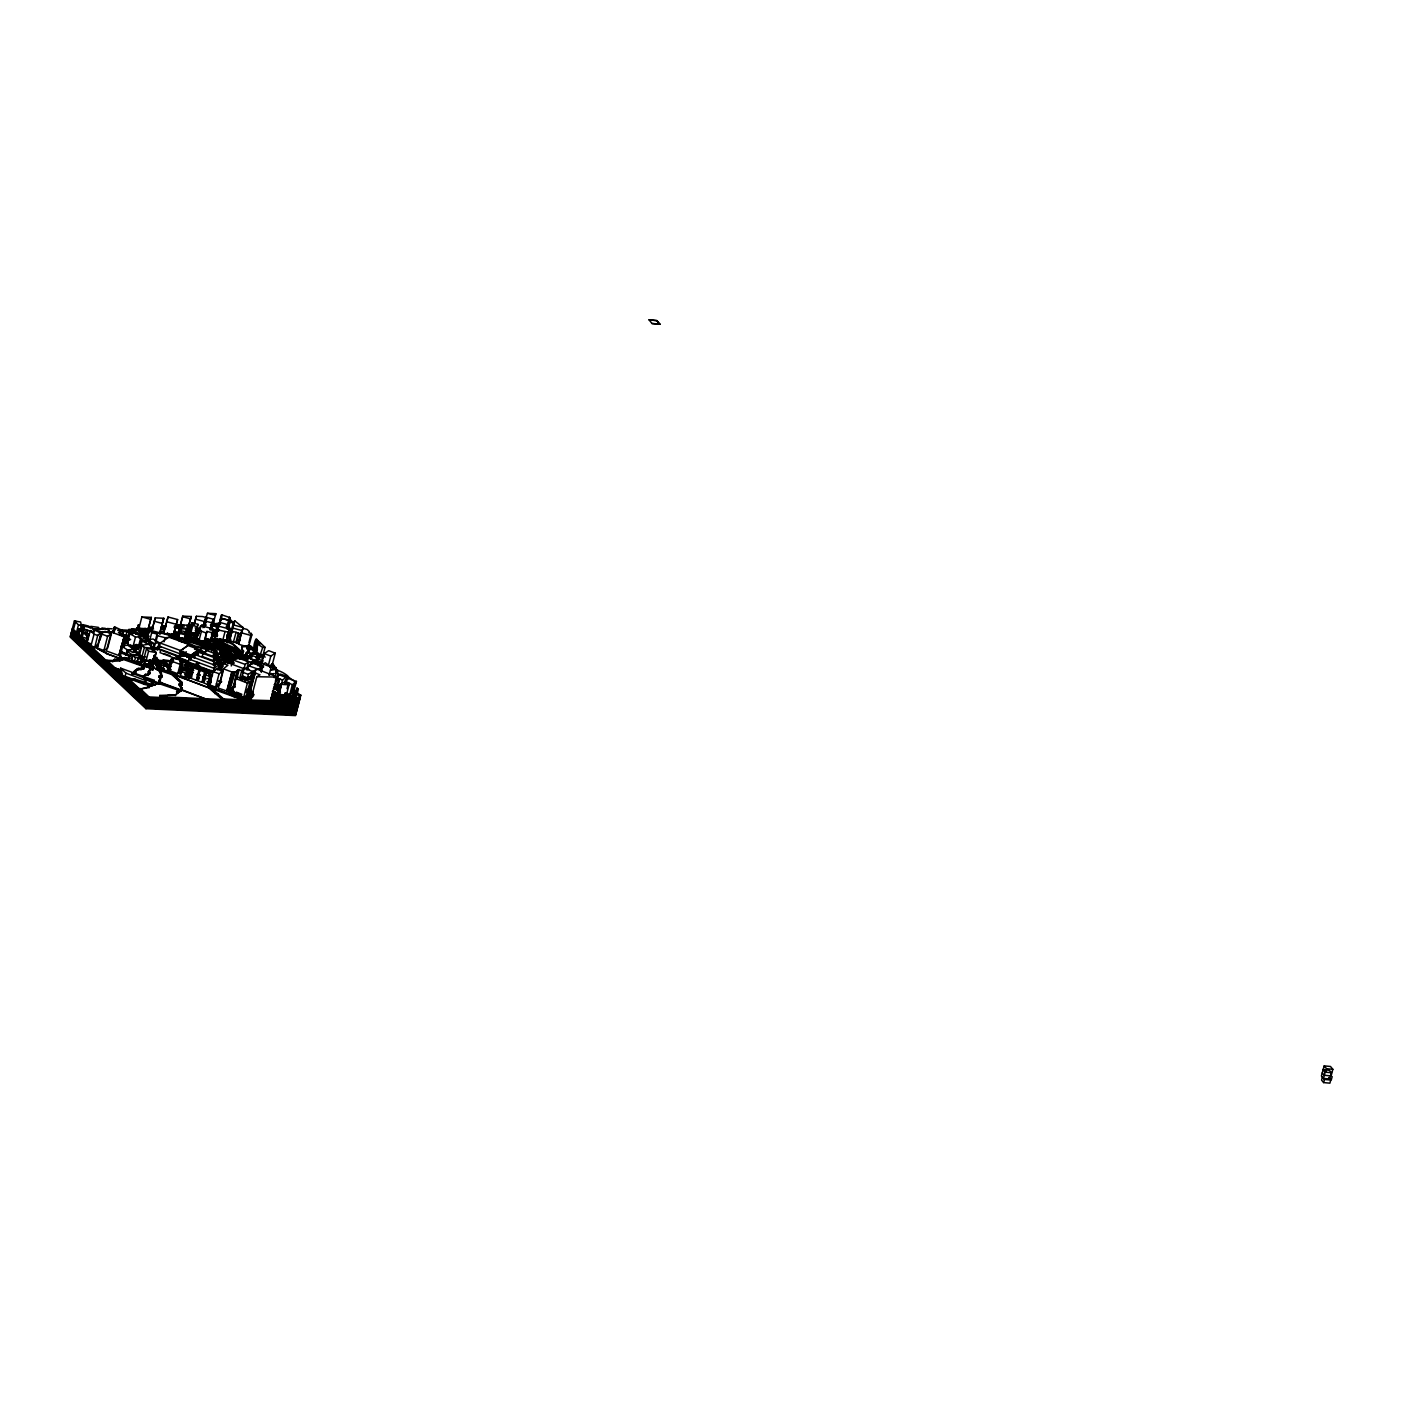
<?xml version="1.0" encoding="UTF-8"?>
<svg xmlns="http://www.w3.org/2000/svg" width="1403" height="1403" viewBox="0 0 1403 1403"><rect width="100%" height="100%" fill="white"/><g stroke="black" fill="none" stroke-linecap="round" stroke-linejoin="round"><path stroke-width="1.5" d="M144.755 666.302L123.131 658.393L114.52 659.287L113.117 660.515L106.838 660.234L106.47 661.602L119.816 660.936L122.78 659.778L123.183 658.2L149.104 667.653L145.175 665.25L144.772 666.828L140.282 665.145L142.334 661.585L140.984 660.252M239.703 657.639L248.594 652.991L248.84 651.115M248.787 651.325L249.068 647.923L246.875 647.818L248.401 651.255L245.806 653.728L247.226 655.078L246.104 655.973M180.864 666.022L181.338 664.005L180.899 665.636M181.075 665.232L181.548 664.075L181.303 668.81L182.425 660.743L185.459 661.742L187.774 665.46L186.757 669.389M180.321 633.472L179.005 633.875M179.146 633.297C170.85 631.929 175.656 631.21 180.654 632.613L180.724 631.894M180.654 632.613L181.548 628.754L186.301 629.105L185.003 634.051L187.616 634.805M215.536 634.402L214.729 638.926L220.499 640.505L226.374 641.539L226.953 637.436M227.163 636.646L226.777 639.961L219.657 639.435C224.462 647.011 235.002 646.502 240.053 653.254L239.019 654.499L240.264 652.483C235.213 645.713 224.673 646.222 219.868 638.646M226.374 641.539L229.18 628.965L217.763 625.931L215.325 635.191M220.464 670.932L222.498 663.216L224.918 661.602L244.14 668.793L241.79 670.441L237.721 669.81L233.196 689.189L231.933 688.347L233.477 685.979L234.827 686.435L231.039 689.487L233.477 691.1L231.249 688.698M222.639 640.785L225.076 631.473L228.794 632.279M225.076 631.525L217.149 629.666L217.763 625.931M211.607 637.611L210.573 641.083L204.838 639.558L204.137 641.75L196.455 639.189L201.032 625.615L212.993 628.912L210.783 640.312L205.031 638.786C211.415 645.082 224.708 647.046 232.6 654.008L232.214 657.27L237.16 656.85L238.159 655.464L236.721 654.096L240.281 653.728L241.842 651.746L232.793 643.591L226.514 640.715L230.758 639.628L229.285 635.699L228.864 637.26L226.742 636.716M198.805 630.245L204.68 632.472L206.469 632.806L206.978 631.403L212.712 632.928L212.905 629.193M149.034 629.965L151.734 632.63L157.013 634.086L157.539 635.717L165.098 637.699L171.973 637.208L172.727 636.155L149.034 629.965L145.772 642.364M194.175 635.699L194.877 633.174L190.755 632.49L190.422 633.998L186.564 632.823L187.967 629.158M87.021 641.522L88.827 633.805L82.672 632.244L88.266 636.804L87.021 641.522L85.986 641.241L87.214 636.541M88.266 636.804L88.827 633.805M144.088 660.603L155.47 662.672L156.399 659.147L152.892 658.586L153.155 665.004L154.137 660.883L155.751 660.024L172.85 661.55M153.628 662.847L153.295 660.831L155.242 660.918L153.646 656.692L154.698 655.166M248.454 645.854C246.419 646.38 241 644.714 241.947 648.379L243.491 651.834L241.737 649.168C240.79 645.485 246.209 647.169 248.243 646.643L251.54 646.818L248.699 648.958L251.716 648.519M293.876 693.696L293.437 695.572L272.34 693.889L273.234 693.328M241.842 651.746L240.071 654.517L233.985 654.254L231.074 658.498L242.789 656.095L241.825 654.342L243.701 651.045M230.267 635.226L231.109 633.84M243.122 627.579L234.687 620.74L233.003 624.791L243.122 627.579L238.545 643.995C239.931 645.31 257.293 648.817 248.892 645.818M185.477 632.244L188.037 633.227L187.388 635.033L189.054 635.822M143.843 665.18L144.316 659.726L143.878 661.392L144.562 660.69M228.11 629.07L228.654 626.913L232.039 630.14L228.11 629.07L230.495 619.863L233.898 623.072L229.952 622.003L230.495 619.863M207.469 613.286L215.816 613.655L215.378 615.356L207.469 613.286L203.873 624.142L205.136 625.335M143.913 668.389L142.527 666.846L150.033 664.601L150.822 661.567L149.384 660.199M79.989 631.034L81.462 625.44L80.585 621.985L74.377 620.968L70.15 637.05L145.947 708.708L295.507 715.6L300.856 695.204L295.559 692.223L293.595 693.485L300.856 695.204M75.692 621.02L73.745 628.491L72.412 628.421L91.125 646.117L94.72 647.537L98.263 645.117M74.377 620.968L78.48 624.861L76.534 632.315L79.497 632.893M79.024 628.79L77.779 633.507L78.691 634.366L80.234 629.158L79.024 628.79L80.234 629.158M90.125 628.106L88.81 626.124L82.865 624.616C86.179 629.193 74.341 645.45 83.443 632.472L83.356 629.965L79.427 629.158L78.393 633.086M82.04 627.755L82.865 624.616M82.268 631.42L83.654 626.124L92.23 627.86L94.492 630.403M83.356 629.965L81.427 636.944L87.582 638.505M83.654 626.124L84.303 629.245L82.409 636.401L81.199 636.173M85.39 633.525L86.249 629.649L84.303 629.245M86.442 635.594L87.828 630.298L86.249 629.649M90.266 630.596L94.036 634.174L90.949 645.941L94.615 647.186L98.087 644.012L101.174 632.244L95.562 630.298L93.755 631.911L90.266 630.596L87.179 642.381L90.669 643.679M93.615 632.841L94.65 628.86L102.963 629.351L101.718 628.106L105.12 628.316L109.364 630.666L107.242 628.544L112.293 628.842M91.125 646.117L94.58 648.133L98.105 645.696M94.58 648.133L97.701 635.419L101.174 632.244M101.139 633.823L97.403 648.028L103.892 650.518L107.68 648.046L111.398 633.84L105.015 631.35L101.139 633.823L107.61 636.313L111.398 633.84M99.736 640.452L102.261 633.227M102.419 651.343L97.193 648.168L106.523 653.605L122.78 659.778M103.892 650.518L107.61 636.313M103.629 651.904L97.14 648.361M114.187 627.229L115.835 629L111.328 632.104L106.382 650.939L119.115 655.604L120.553 654.605L119.255 654.149L124.779 634.98L118.448 632.7L121.026 630.876L123.534 630.999L114.625 626.878L113.082 631.42M106.523 653.605L144.597 666.899L145.175 665.25M113.538 631.069L114.625 626.878M113.924 632.911L115.028 628.719M112.766 661.9L113.117 660.515M119.939 635.05L121.026 630.876M114.152 660.673L114.52 659.287M121.745 635.699L122.85 631.525M122.429 635.191L123.534 630.999M119.115 655.604L124.06 636.769L125.481 635.769L124.201 635.313M124.779 634.98L119.255 654.149M124.551 638.611L125.165 636.26L130.637 639.558L125.077 640.399L124.464 642.767L128.164 642.188M130.795 655.534L129.497 656.271L120.956 652.904L122.271 652.167L130.795 655.534L128.462 660.199L119.939 656.832L125.481 635.769M129.146 639.926L125.411 637.769L127.042 631.56L135.354 632.35L138.003 634.033M119.816 660.936L120.184 659.55M124.165 646.643L126.13 639.172L123.973 639.417M128.918 629.438L130.549 632.735L128.918 629.438L144.369 630.14M121.219 659.708L121.57 658.323M129.655 631.28L128.024 637.471L125.411 637.769M120.658 668.161L125.937 673.142L124.902 677.07L144.316 684.348L150.928 685.962L153.33 684.296L154.365 680.385L120.658 668.161L119.623 672.09L122.517 673.159M129.918 633.665L127.287 643.714L132.864 647.116L138.441 646.537L141.072 636.488L134.916 633.034L129.918 633.665L135.495 637.067L141.072 636.488M151.892 630.193L131.566 628.754L134.197 632.104L148.297 637.909M112.906 661.304L114.362 659.884L120.027 660.147L124.867 657.902L128.673 659.41L129.97 658.673L125.656 657.832M124.867 657.902L124.253 659.042M125.814 655.113L126.849 651.202L130.321 650.939L132.741 652.553L139.371 651.886M132.285 630.719L131.566 628.754M133.232 652.377L134.057 649.238L127.55 649.922L126.305 654.622L119.869 650.606M138.651 645.748L130.514 645.678L136.073 652.395L133.32 647.379L139.686 646.38M134.197 632.104L132.496 629.929M131.601 646.485L130.725 644.906M153.576 628.982L136.6 628.193L137.652 630.175L148.052 635.822M128.462 660.199L129.497 656.271M138.143 629.333L139.265 625.142L138.213 625.107L137.178 629.018L138.231 629.07M132.864 647.116L135.495 637.067M133.039 647.835L131.812 645.696M136.81 633.297L139.844 632.648L148.508 637.137M137.652 630.175L136.6 628.193M133.373 647.186L134.179 650.098L134.583 648.519M148.122 629.14L144.877 629.105L151.682 630.982L152.752 627.351L148.788 627.176L147.911 629.929L138.774 628.298L148.718 633.262M141.896 616.934L138.915 628.334L147.718 630.719L151.366 617.373L141.896 616.934L150.7 619.337L151.366 617.373M131.531 658.919L132.566 654.991L126.849 651.202M132.934 655.552L131.917 659.48L134.442 661.567L141.633 661.637L142.668 657.709L140.125 655.604L132.934 655.552L135.46 657.639L142.668 657.709M140.037 629.491L138.985 627.509M139.826 631.56L137.862 629.386M140.616 629.842L140.247 628.702M132.566 654.991L139.09 654.517L135.793 652.342L136.67 648.537L140.405 647.958L137.582 646.345L140.493 645.906M135.004 679.14L129.392 680.332L135.004 679.14L151.349 684.383L153.751 682.735L150.209 681.402M134.442 661.567L135.46 657.639M136.898 653.184L139.283 653.64M142.755 630.912L140.826 629.053M137.266 653.447L137.564 654.71L137.108 652.395M142.913 632.999L140.037 630.789M135.582 634.296L139.143 633.893L146.894 638.663L141.563 639.259L139.721 646.327L136.617 644.415M133.899 672.405L137.512 668.6L144.123 667.6L142.685 666.25L143.755 668.985L137.161 669.968L133.899 672.405L134.863 674.177L132.022 674.036M136.775 662.111L138.704 657.446L143.088 657.832L142.054 661.76L140.791 663.689L136.775 662.111L138.704 657.446M138.423 655.534L137.775 653.921M140.651 646.958L142.212 641.013L146.228 640.399L151.822 643.591L150.77 647.555M143.018 637.611L148.139 639.189M134.828 671.581L135.179 670.213M142.089 645.257L144.421 647.414L153.769 648.361L148.455 644.223L142.089 645.257L139.686 654.429L142.019 656.604L145.754 656.972M134.863 674.177L135.688 672.388L134.267 671.02M145.719 632.122L142.966 630.122M135.337 673.756L135.688 672.388M135.758 671.195L136.109 669.827M137.161 669.968L137.512 668.6M145.438 637.786L147.929 639.978M147.561 630.333L145.07 628.316M146.631 634.454L143.124 632.209M147.718 630.719L150.7 619.337M138.213 669.687L138.564 668.319M141.773 657.446L140.756 661.374L142.054 661.76M142.019 656.604L144.421 647.414M140.282 665.145L140.914 663.759M146.368 641.399L149.086 631.069M140.791 663.689L143.088 657.832M149.104 636.296L146.824 633.682M142.983 659.778L141.44 657.288L145.456 662.918L143.65 665.478L146.386 666.513L147.052 663.97L149.086 664.057L148.63 665.829M141.037 669.827L141.405 668.442M146.491 648.607L143.948 658.323L146.017 660.953L148.56 651.22L146.491 648.607L153.628 649.326L156.171 652.553L153.33 663.847L150.402 667.197L143.229 664.075M152.366 626.545L152.629 627.772M161.012 628.526L163.853 618.285L155.242 617.864L151.524 631.543L159.591 633.7L161.626 626.176L165.905 626.369M143.018 664.847L144.263 663.619L143.65 665.478M152.559 628.141L155.242 617.864M149.577 640.89L151.734 632.63M143.159 669.284L143.527 667.898M142.317 667.618L150.261 663.724M143.755 668.985L144.123 667.6M149.595 686.716L139.739 689.136L149.384 687.505L148.157 685.365L149.384 687.505M143.72 667.249L145.947 665.11M143.492 675.825L144.579 678.543L143.492 675.825L149.823 672.879M144.491 678.017L160.188 683.401L159.346 679.631L160.731 678.403M143.141 677.193L145.596 673.984M150.367 663.321L148.928 661.97L149.472 660.041L153.874 661.707L149.227 661.023L150.559 662.549M152.138 650.922L154.084 643.539L159.153 642.679L157.224 650.045M152.681 650.326L153.085 648.765L158.521 648.116L158.118 649.694M155.224 641.311L157.013 634.086M144.316 684.348L146.175 679.859L151.962 682.033L154.365 680.385M153.401 650.676L155.33 643.311M150.033 664.601L150.822 661.567M155.908 641.908L157.539 635.717M145.14 683.787L146.175 679.859M148.262 672.265L149.56 670.073L148.262 672.265L149.455 674.264L145.228 675.352M148.069 675.492L148.42 674.106M150.402 667.197L150.875 665.425L147.052 663.97M149.192 671.458L150.472 668.389L153.295 668.529L154.12 667.267C152.646 663.847 151.594 667.828 153.751 668.652L154.12 667.267M159.591 633.7L163.713 618.249L162.292 623.423L154.207 621.266M149.455 674.264L150.068 672.247L148.63 670.897M153.681 662.654L151.857 665.145L154.821 663.549L161.24 664.128M152.576 664.128L154.839 662.567C158.311 661.357 161.38 665.566 156.189 664.356L157.259 667.284L155.663 669.126L159.048 670.424L161.748 677.263L158.925 677.123L159.276 675.755L162.117 675.878L161.748 677.263M152.927 662.216L156.171 652.553M160.205 631.596L164.081 631.245M152.331 667.284L152.681 665.916M157.697 649.431L151.84 648.923M163.397 628.684L164.467 630.087L161.38 627.544M150.103 669.775L152.927 669.897L153.295 668.529M154.839 662.567L158.136 663.128M155.435 659.392L153.909 659.638L155.435 659.392L155.891 661.111L153.348 660.638M154.821 663.549L155.751 660.024M156.592 658.147L153.909 655.447M160.345 643.065L158.697 649.343L179.023 656.867L180.671 650.589L160.345 643.065L168.834 637.085L189.159 644.608L180.075 651.027L187.949 645.468L198.893 649.519L190.966 655.271L198.858 649.677M177.637 619.565L173.095 635.717L163.52 633.139L168.044 616.987L177.637 619.565L173.516 634.156L171.341 634.402L178.479 636.559L179.216 633.086L180.443 633.402M164.046 631.227L161.012 631.876M165.045 628.439L168.044 616.987M156.189 664.356L156.557 662.988L159.381 663.11L156.803 657.376M147.946 686.155L150.787 686.277L160.784 682.279L159.363 680.911L160.03 683.998L153.681 681.612M156.207 665.39L156.557 662.988M150.928 685.962L151.962 682.033M161.748 662.479L155.031 662.777L151.998 664.566M157.925 660.006L159.17 663.9L156.347 663.759M155.663 669.126L171.78 674.51L181.881 683.84L181.899 685.138L179.058 684.997L179.426 683.629L182.25 683.752L181.899 685.138M156.487 667.705L156.557 664.005M145.947 708.708L149.034 696.94L139.949 688.364M157.259 667.284L157.68 665.706L160.836 664.145M164.011 641.82L165.098 637.699M158.995 664.215L159.346 662.847M161.152 672.756L157.68 665.706M159.013 664.478L159.381 663.11M173.306 634.945L167.22 633.297C179.128 639.873 195.455 642.679 208.696 648.958L200.015 644.065L188.528 640.961L183.495 638.137L175.48 637.278M167.255 634.314L167.22 633.297M158.714 667.74L160.275 662.356L164.765 662.76L167.413 665.829L160.977 665.25L159.749 663.812L161.678 663.987L160.643 667.916L158.714 667.74L173.428 675.106A20.466 6.997 14.7 0 1 177.725 679.175L182.039 683.261M159.013 668.6L158.486 666.478M150.787 686.277L155.224 684.401M159.118 670.687L159.468 668.863L208.872 687.996L223.287 700.36L223.638 698.992L208.03 685.243L207.714 683.682L210.766 682.121M163.73 653.57L170.044 655.675M159.416 669.056L160.977 665.25M161.591 663.566L163.502 659.884L169.342 660.62L171.815 663.444M155.014 685.19L156.61 683.173M159.556 671.984L159.311 669.897M161.976 662.777L162.117 661.199M157.364 683.051L181.04 691.118L182.337 688.926L179.391 691.977L176.55 691.837L179.584 691.188M162.678 663.023L163.502 659.884M170.324 635.594L167.466 633.542M170.675 635.769L170.517 634.805M158.995 682.296L160.714 677.105L159.276 675.755M160.994 673.352L159.223 667.81M160.994 674.633L161.433 675.352M160.714 677.105L160.363 678.491L158.925 677.123M167.483 668.512L170.166 669.512L168.097 671.493L162.59 669.354L164.274 664.899L170.991 666.372L169.132 667.582L163.625 665.425M161.275 675.948L161.906 676.667M164.414 664.285L165.238 661.146L162.415 660.427M156.399 683.962L159.451 683.314M158.977 680.999L160.573 678.982M164.274 664.899L162.59 669.354M171.113 661.199L165.607 661.304L172.744 661.953M172.657 635.068L171.534 633.63M160.03 683.998L160.451 682.437L205.329 698.747L203.54 698.922M160.433 683.647L160.784 682.279M173.937 635.489L172.867 634.279M178.637 635.085L173.832 633.034L175.445 627.878M174.533 637.015L170.885 634.98M180.391 627.755L176.024 627.439L177.287 627.772L177.69 626.212L180.601 626.966M159.837 695.432L160.977 697.484L159.837 695.432L175.393 694.871L178.199 692.416L176.76 691.048M167.027 667.337L167.851 664.198L165.238 661.146M204.663 648.958L194.508 646.695L171.797 636.98M180.461 629.175L177.69 626.212M167.992 669.424L169.991 663.338M170.377 662.093C170.272 660.427 170.938 661.742 169.167 666.478M177.181 635.015L178.847 634.296M168.097 671.493L171.184 659.27L172.744 658.2L181.04 659.743L182.127 663.075L179.672 672.405L177.743 673.738L169.517 670.652L172.744 658.2M187.756 629.947L188.791 626.019L184.477 624.879L180.04 625.598L178.69 630.719L179.005 629.526L180.584 629.947M184.196 626.299L180.338 625.212L182.811 616.11L191.352 616.513L188.072 627.404L191.352 616.513M171.692 659.55L174.077 658.042M177.725 636.524L178.69 635.769M182.811 616.11L180.338 625.212M170.166 669.512L168.974 670.932L182.092 683.051M177.409 639.452L175.778 638.19M181.478 629.473L180.233 629.158L178.584 637.33L198.086 642.697L212.765 649.273L215.799 648.607M178.409 638.137L179.444 632.122L187.774 634.174L187.511 635.349L179.619 633.402M181.285 626.72L176.112 624.458L181.443 626.124M178.847 640.803L177.62 638.663M159.644 696.221L165.501 695.695M171.745 673.545L169.184 670.143M171.78 674.51L172.183 672.949L179.075 676.123M176.287 657.989C173.814 658.673 181.425 658.235 178.76 659.778L160.047 652.641L160.871 649.501L178.076 655.867L177.252 659.007L184.53 653.868M181.338 641.89L184.372 641.241L194.701 645.906L201.804 647.52M173.27 675.702L173.621 674.334L171.955 672.756M198.805 663.11L195.982 665.11C196.894 665.268 156.926 649.151 187.774 660.883M165.308 696.484L169.728 694.608M185.003 636.839L186.441 631.964L188.02 632.437L188.861 630.087L186.248 629.351M175.165 677.088L175.515 675.702L173.621 674.334M180.794 655.78L182.355 656.358L184.775 654.657L183.267 653.886L184.81 655.131M185.845 636.997L185.406 635.892L186.985 636.366M186.95 632.893L186.722 631.999M185.214 636.681L186.774 637.137L188.02 632.437M180.058 663.479L181.04 659.743M188.861 630.087L186.459 639.259L186.95 637.313L185.231 636.822M176.603 678.438L175.515 675.702M177.743 673.738L180.198 664.391L182.127 663.075M181.496 661.462L183.074 660.62L181.127 661.444M182.355 656.358L184.828 654.464M186.809 639.593L186.669 638.47M181.548 660.795L179.97 661.637M178.619 672.493L180.145 673.878L178.619 672.493L179.882 671.616M190.878 632.735L189.493 631.964L192.001 622.722L197.998 624.335L195.368 633.946L190.878 632.735L192.842 625.3L191.334 624.896M184.302 655.78L183.337 655.745M192.001 622.722L190.071 630.315L188.616 629.982L190.282 629.526M177.567 679.771L176.953 677.07M182.215 661.479L180.759 661.444M182.337 660.603L180.882 660.55M194.877 633.174L197.016 633.963L195.648 638.663L188.756 636.892L190.545 633.735M182.636 660.831L184.161 660.655L183.249 661.76L184.898 660.673L183.74 660.866M188.791 638.084L201.26 641.522L214.782 647.642L189.896 639.4L186.055 636.208M191.299 628.877L188.774 625.51L189.317 624.282L193.456 624.458M178.918 676.72L244.403 700.535L299.014 702.254M183.372 660.866L181.794 661.707L182.951 661.514M184.547 654.903C186.161 654.605 182.793 656.323 185.249 655.815M184.547 656.008L186.09 655.166M190.755 632.49L189.633 637.12L190.773 638.19L199.103 640.154M180.338 669.845L179.865 671.563M185.126 655.131C188.598 654.324 182.723 656.657 186.213 655.85M169.535 695.379L175.393 694.871M185.564 655.832L187.037 655.201M185.775 655.148C189.843 654.254 183.688 656.674 187.16 655.885M186.564 674.071L190.071 675.071L191.089 671.143L187.125 667.249L181.162 666.706L182.337 668.67L180.513 675.65L184.898 677.263L185.933 673.335L187.897 671.914L183.512 670.301L181.548 671.721L185.933 673.335M184.459 660.901L185.985 660.708L184.354 661.795M191.176 635.138L191.93 632.437M194.351 623.283L196.385 616.268L202.506 616.548L205.873 617.425L203.698 625.668M187.388 660.988L184.775 661.567M190.773 638.19L189.843 636.331L195.841 637.874M194.228 624.493L196.385 616.268M186.529 655.85L188.055 655.008L186.722 655.183M190.422 641.048L187.02 638.803M190.703 641.153L190.615 640.259M185.564 660.936L186.704 660.743M188.476 657.341L186.915 656.762L188.476 657.341L192.72 654.342M175.2 695.642L178.199 692.416M186.283 660.953L184.705 661.795M187.476 655.885L189.019 655.043L187.686 655.219M187.739 656.113L186.792 656.078L188.318 655.236M187.02 660.988L185.442 661.83L188.107 662.409L188.984 659.077L193.439 655.71M181.969 690.294L179.426 683.629M180.513 687.645L180.864 684.98M193.246 639.049L199.296 639.382L196.666 638.4M181.881 683.84L182.232 682.472L177.935 678.403M189.651 656.604L192.106 655.885M190.001 656.499L190.896 655.639M181.04 691.118L181.443 689.557L205.276 698.94M190.264 656.727L194.456 657.832L195.315 654.535L198.945 651.957L213.905 657.498L218.184 654.342L214.536 652.991M181.952 689.013L180.882 686.277M198.279 633.91L196.087 631.49M187.125 666.565L189.019 669.406L186.617 666.934M190.966 656.534L195.561 653.675M191.159 655.867L192.492 655.692M194.701 642.381L198.297 641.908L212.975 648.484M191.597 656.551L193.123 655.71M186.862 675.843L187.897 671.914M188.511 670.143L189.002 671.16L186.722 668.828L183.74 668.266L186.95 668.6L185.406 666.127M191.86 656.779L192.877 656.586M185.214 673.861L187.283 675.527L185.003 674.65M200.471 625.861L198.507 634.893M188.651 671.178L188.23 672.756L190.071 675.071M194.543 649.273L199.016 649.975M190.177 666.793L186.932 667.354L189.861 670.231L193.807 670.336M199.156 632.771L201.032 625.615M189.668 673.615L188.16 676.842L189.668 673.615L192.053 674.51M189.861 670.231L190.896 666.302L187.949 663.426L194.684 664.513L196.806 666.478L190.896 666.302M190.492 677.596L191.65 676.071L189.247 675.194L188.668 676.106M180.075 651.027L194.14 656.236M199.033 640.505L201.453 631.104M186.02 676.176L185.178 676.93L189.335 678.491L189.949 676.141L185.81 674.58L188.774 674.492M202.891 627.702L205.873 617.425M190.37 678.07L193.088 667.705L194.631 666.671L200.471 668.722L197.753 679.07L196.297 680.245L190.37 678.07L191.913 677.035M191.965 672.423L192.983 668.494L191.457 667.337L190.422 671.265L192.492 672.423M204.207 627.509L206.995 617.513L213.572 619.267L211.502 629.088M204.803 625.913L206.995 617.513M198.121 655.096L198.945 651.957M195.982 665.11L196.788 661.97M203.172 640.75L207.363 644.117L219.447 648.537L203.172 640.75L204.329 640.961M197.542 665.688L198.367 662.549M204.137 641.75L206.469 632.806M202.804 647.695L209.047 650.01M227.882 657.095L231.793 656.674L232.389 654.798L204.768 640.61L206.978 631.403M210.994 639.522L206.153 639.084C215.834 641.574 222.989 650.729 233.108 651.851L236.23 654.184M199.156 673.773L197.577 674.703L199.998 675.544M202.137 656.569L202.997 653.272M196.297 680.245L199.016 669.897L200.471 668.722M197.963 678.298L196.753 679.876L198.893 678.614M203.645 653.693L198.91 652.114L195.28 654.692L214.028 661.637L218.921 658.06L215.799 656.902L214.975 660.041L216.974 656.201M213.572 619.267L210.187 629.123L211.379 629.368L211.187 628.158M203.663 681.139L201.892 682.367L196.946 680.525L199.664 670.16L201.401 669.038L206.381 670.774L203.119 682.665L207.521 684.471L207.819 686.032L223.445 699.764M207.539 639.943L206.364 638.295M210.064 629.859L212.256 621.459M205.995 650.29L205.171 653.43L212.993 656.323L216.009 654.184L216.834 651.045L209.029 648.151L205.995 650.29L213.817 653.184L216.834 651.045M211.169 630.157L213.712 620.687M215.816 613.655L212.519 626.247L213.151 623.791L220.517 624.125M218.535 623.23L213.975 623.826L218.079 629.596M213.747 629.456L210.362 641.872L204.628 640.347M211.678 671.493L203.628 668.319L203.277 669.687L205.662 671.634M217.027 635.05L212.116 632.928L215.01 637.155L211.607 633.384M213.361 632.051L217.149 633.858M215.238 625.019L214.185 623.037M203.821 670.266L203.628 668.319M209.398 648.379L212.239 650.589L208.907 648.168M215.448 624.23L215.974 626.334L211.116 626.071M201.892 682.367L204.61 672.002L206.381 670.774M203.084 679.298L205.241 679.946M212.8 641.487L207.749 639.172M216.571 627.65L216.167 625.545M203.873 680.35L204.294 681.77M206.311 673.896L204.75 675.527L206.101 674.685M214.729 638.926L217.149 629.666M217.43 628.982L216.763 626.878M205.154 676.281L205.75 677.316M221.604 614.795L217.009 632.315L221.604 614.795L230.039 617.653L226.9 628.877L227.812 626.124M214.238 642.837L213.01 640.697M215.097 639.996L227.602 649.115L218.096 643.521L211.625 637.26M216.781 633.472L216.886 634.91M218.868 626.931L220.955 618.951L225.024 619.232L230.197 620.67L228.11 628.632M220.604 621.196L222.27 614.83M216.763 638.646L216.571 639.435C221.92 647.52 233.231 647.011 238.931 654.008L235.458 654.657L239.141 653.219C233.442 646.222 222.112 646.73 216.763 638.646L226.584 640.75M212.993 656.323L213.817 653.184M216.483 644.24L214.449 642.048M209.1 674.966L211.081 670.388L214.326 671.511L213.186 672.774L210.117 671.037M202.172 656.411L213.081 660.638L213.94 657.341M209.293 674.177L209.854 673.072M209.731 675.246L210.766 671.318M217.64 644.854L216.693 643.451M211.204 675.317L209.626 676.456L207.521 684.471L209.1 683.331L211.204 675.317L212.66 674.913L207.311 673.072L204.961 674.755M214.413 659.182L220.271 661.339L214.782 665.355L213.221 664.776L214.08 661.479M219.026 645.643L217.833 644.065M220.499 640.505L220.92 638.944M220.061 682.963L223.235 670.862L216.869 668.529L212.87 671.458L209.17 685.576L215.378 687.873L219.534 684.98L216.343 683.822M208.872 687.996L209.275 686.435L244.613 699.746M209.1 683.331L209.941 683.629L212.046 675.632M199.489 666.407L213.168 671.476L214.817 665.197L191.282 656.534L190.51 659.813L188.931 659.235L193.176 656.236M210.731 681.612L210.941 682.805L210.976 681.349M218.184 654.342L217.325 657.639L218.886 658.217M223.13 655.219L219.412 653.675L220.218 650.343L222.639 648.642L216.395 646.327L213.975 648.028L223.989 651.921L222.989 655.604L226.409 657.305L225.164 655.166L223.182 654.815M218.061 661.357L218.921 658.06M219.657 647.748L220.885 649.887L229.654 654.166L231.092 656.99L234.932 654.149L234.389 655.587L236.406 653.588L239.229 653.728M227.795 623.458L229.461 617.11M221.884 647.064L219.219 644.854M227.514 628.825L230.197 620.67M223.989 651.921L220.92 654.219L219.306 660.339L222.954 657.779L223.778 654.64L220.131 657.2L214.501 655.113M221.586 651.536L221.779 650.746C224.112 652.641 231.302 653.254 229.689 657.551L230.11 656.078M221.779 651.921L222.639 648.642M223.323 648.414L222.095 646.274M213.168 671.476L218.622 667.618L220.271 661.339M222.937 651.273L222.726 652.062C223.743 652.921 232.284 655.552 228.724 657.305M221.692 666.267L218.342 669.757L222.814 666.583M226.76 638.225L229.18 628.965M222.323 655.955L231.425 655.938M221.481 660.497L219.833 666.776L222.253 665.057M223.936 651.325L221.095 649.115M231.407 657.481L223.287 656.358L223.375 655.464M230.302 635.085L229.233 633.104L231.302 633.191M223.936 654.201L222.831 652.711L226.321 655.604L224.147 653.43M215.378 687.873L219.078 673.756L223.235 670.862M225.445 658.656L223.919 656.095L232.407 656.481M241.632 652.535L232.6 644.38L227.952 642.083M214.782 693.591L215.15 692.223M227.742 642.872L226.321 641.504L230.548 640.417L229.32 638.277M228.864 637.26L233.161 624.089M234.687 620.74L229.548 640.715L238.229 643.346L239.439 639.926M223.48 664.198L225.357 657.446L223.919 656.095M225.304 656.814L225.848 655.762M229.548 640.715L232.775 628.07L241.912 630.508L238.545 643.995M224.445 662.602L225.357 657.446M227.076 652.763L224.147 650.536M222.498 663.216L227.935 665.232L223.34 668.81L218.272 688.101L226.935 691.03L231.986 671.721L235.283 672.055L237.949 670.125M219.342 684.489L219.955 683.419L215.588 687.102L209.363 684.787M217.64 695.029L217.991 693.643M223.533 647.642L229.496 650.01L227.795 648.326M227.76 657.569L228.075 656.306L232.705 655.587M229.443 651.29L233.319 651.062L236.826 654.377M225.655 656.551L228.689 655.902M228.566 657.358L238.159 655.464M229.654 654.166L227.286 651.974M228.058 663.531L228.251 661.462M233.442 641.943L236.09 632.297L232.021 631.297M229.987 657.516L232.004 655.902M230.811 656.341L230.601 657.288L233.985 654.254M231.092 655.534L229.864 653.395M232.617 650.413L235.967 651.29L237.826 654.745L233.477 650.676L229.496 650.01M231.688 658.814L233.126 661.076L233.915 658.007L231.477 659.603L233.88 663.198M232.091 656.569L235.669 653.868M235.844 642.521L238.317 633.121L236.09 632.297M230.916 662.584L231.951 658.656M228.479 656.674L233.424 655.271M236.669 642.942L239.141 633.525L238.317 633.121M233.933 663.005L232.126 661.234L232.477 659.568M231.249 665.969L233.021 659.445L236.967 659.024M232.372 655.482L233.599 657.639L232.161 656.271L234.161 654.991M234.143 658.112L240.159 655.183L243 655.324L242.017 653.552L243.21 653.114M238.229 643.346L241.912 630.508M236.423 653.395L233.95 655.78M226.655 691.258L231.986 671.721M236.037 656.148L234.126 657.498L236.037 656.148L234.599 654.798M237.949 656.236L236.721 654.096M237.458 653.605L236.511 654.885M226.935 691.03L228.531 691.609L233.599 672.318M230.425 690.574L228.601 691.574L235.02 697.01L250.506 700.027L299.207 701.465M228.531 691.609L234.494 671.809M230.636 689.785C228.373 689.978 233.231 693.801 234.389 691.381M247.384 654.499L238.317 658.551L244.56 657.779L247.033 655.867L245.999 652.939L248.612 650.483L246.875 647.818M230.285 690.644L230.074 689.61M229.443 691.118L235.283 672.055M241.614 647.87L241.912 646.66M230.408 692.731L228.794 690.802M237.125 658.445L240.053 657.305M232.688 687.084L235.248 684.857M231.407 694.064L230.618 691.942M237.721 669.81L231.793 692.573L243.719 697.186L252.4 697.028M232.196 692.012L230.495 689.855M232.495 692.24L232.407 691.241M233.67 687.365L238.229 670.003M235.318 687.049L233.827 684.927L235.441 684.085M241.737 657.656L242.088 656.271M232.442 696.028L231.6 693.275M236.739 679.14L239.282 669.477M239.843 658.095L242.859 656.674L243 655.324M232.635 696.204L238.913 697.905M234.301 692.661L237.633 695.713L241.456 695.45L234.301 692.661L241.456 695.45M243.719 658.603L250.137 655.955L250.541 654.377M242.859 656.674L245.034 654.815M244.56 657.779L244.929 656.411M248.892 642.767L251.277 633.437L248.84 632.771L249.278 631.525L247.033 629.421L243.035 628.334L241.474 632.858L251.558 635.612L251.277 633.437M239.755 678.158L241.79 670.441M234.88 697.607L235.23 696.221L232.81 694.66L239.948 697.344L235.23 696.221M245.139 658.919L248.173 658.27L245.139 658.919L246.49 660.708M244.823 655.604L248.787 652.062M245.227 659.357L245.35 658.13M245.963 656.551L241.877 657.06M251.19 646.274L248.682 646.608L251.979 634.366M237.545 693.064L238.58 694.327M248.997 648.712L249.857 647.52L248.664 649.484L253.627 649.764L254.031 648.204L255.241 649.343L254.136 649.905L256.398 651.483M241.035 680.42L244.14 668.793M244.104 668.424L245.174 664.391L248.594 661.778L236.248 657.411L232.845 659.901L245.174 664.391M249.296 649.519L251.751 648.326L253.697 649.115M249.997 648.133L248.857 648.379M242.053 680.139L243.087 676.228L249.822 678.771L244.999 678.824L242.053 676.492L243.087 676.228M247.98 659.042L248.173 658.27M250.593 654.938L248.419 656.92L250.4 655.727L250.436 653.833L256.837 653.044L251.733 653.938M238.703 698.676L239.071 697.309M249.98 655.85L250.646 653.202L253.89 653.026M251.558 649.098L251.909 647.73L253.978 648.396M246.472 669.862L248.594 661.778M239.58 698.729L240.001 697.151L241.947 697.238L250.716 699.238M250.12 658.27L252.347 654.044L250.979 656.99M247.524 669.757L248.577 665.759L253.014 662.006L260.204 664.075L257.433 665.285L260.66 665.04L262.957 667.109M243.666 658.796L252.715 653.412M244.859 681.542L245.876 677.631M253.382 650.957C262.396 625.159 248.805 647.853 256.188 652.272C257.678 649.203 257.801 640.768 257.608 640.312L255.03 650.133L253.82 650.185M251.54 657.884L252.786 653.184L256.942 654.552L259.38 655.394L256.942 657.288L255.697 661.988L258.134 660.111M250.137 655.955L250.295 654.57L252.961 653.588M249.962 665.881L250.891 662.356L252.926 660.918L255.802 661.97L257.1 660.988L248.892 657.989L245.578 660.357L250.891 662.356M253.925 650.694L256.503 640.873M255.03 650.133L256.977 639.891L260.677 643.012L258.117 642.486M246.981 679.666L248.384 674.369L252.47 671.336L243.684 668.091M252.768 654.359L253.925 652.833M254.399 649.694L257.363 639.873M252.014 664.443L252.926 660.918M243.719 697.186L247.419 683.068L251.137 682.332L238.089 677.263L235.494 678.456L247.419 683.068M258.45 655.99L255.03 653.675L257.556 644.012L261.291 643.784L265.062 647.344L263.027 655.061M255.03 653.675L258.766 653.43L256.398 652.904L257.433 648.975M245.507 696.414L251.505 698.887L245.507 696.414L251.54 696.695M250.05 679.385L251.909 672.283L255.434 669.95M250.611 678.386L252.47 671.336M256.048 657.779L256.942 654.552M245.981 697.186L249.681 683.068M256.644 656.078L262.992 656.008M247.84 694.888L246.577 696.204L247.542 696.449L253.855 671.511L257.503 669.301L277.496 677.088L256.819 676.737L250.909 699.255M247.296 695.169L248.05 694.099M256.17 664.513L257.1 660.988M248.962 690.101L253.101 692.696L249.225 691.574L247.384 689.241M248.577 695.204L255.416 672.125L253.855 671.511M258.415 659.375L259.45 655.201M249.506 694.643L255.416 672.125M264.536 655.657L260.888 654.359L258.801 659.007L262.694 647.484L257.556 644.012M252.645 695.064L248.98 693.643L250.12 692.416L246.437 691.276M250.436 694.678L247.629 693.064L253.61 695.642M257.994 665.846L260.397 663.286L255.907 661.199M253.785 694.31L250.12 692.416M246.788 695.432L250.856 696.063L247.507 694.38M259.993 664.864L260.607 662.514L250.137 658.849M262.571 656.288L256.837 653.044M260.888 662.988L261.817 660.357L262.922 660.743L262.308 663.093L255.995 661.234M260.309 667.197L263.659 666.916L261.011 665.899M252.908 696.712L248.769 694.432L249.716 693.854M260.8 666.688L264.238 653.588L268.692 650.659L275.269 653.149L271.831 666.25L270.007 667.442L272.042 665.478M260.502 670.792L261.554 666.776L256.188 663.11M261.256 672.353L263.396 664.18L265.307 662.742L271.2 667.039L263.396 664.18M268.359 665.425L270.814 656.078L275.269 653.149M269.06 675.194L271.393 666.495L274.111 665.548L272.515 663.496M270.025 667.442L273.901 666.337L272.673 664.198M271.095 674.247L274.146 673.598L268.99 674.79M273.076 669.073L270.551 670.213L276.093 667.863L271.796 663.794M272.866 669.845L273.585 668.898M273.375 669.687L275.163 668.494M276.093 667.863L274.953 669.284M274.269 677.702L277.601 670.406C285.861 672.791 297.261 682.7 278.25 674.299L270.691 700.167L276.584 677.631M277.584 673.265L276.145 671.897L277.812 670.459L271.586 664.584M276.145 671.897L276.759 670.967M276.549 671.756L277.812 670.459M275.514 672.931L278.566 673.914L277.741 677.088L274.672 676.141M273.375 688.435L275.637 688.926L276.672 684.997L274.392 684.506L276.672 684.997M275.391 692.03L275.637 694.029L275.391 692.03L272.55 691.03M279.074 680.209L277.513 684.611L279.074 680.209L275.725 679.034M276.338 689.785L277.584 687.628L275.865 686.085L279.46 689.802L276.338 689.785L278.811 692.117M279.881 692.24L276.847 689.802L278.145 686.979L276.496 689.189M275.339 677.316L280.302 674.036L287.141 676.369L282.512 680.069L280.723 686.909L277.987 685.909L279.758 678.877L276.812 677.842M282.021 683.805L280.354 684.331L277.794 694.064L279.478 693.538L281.459 683.524L279.478 693.538M285.212 682.875L285.616 680.999M285.809 681.49L287.141 676.369M285.861 683.524L286.896 679.561L288.948 678.771L296.436 681.384L293.841 691.276L289.737 694.678L285.984 692.644M284.844 694.45L283.774 694.941L284.791 694.66M287.019 688.68L288.58 682.752L285.668 681.683L286.896 679.561M286.51 694.538L289.071 684.804L283.967 682.402L281.459 683.524M287.79 695.379L284.756 693.082L287.948 694.801M289.737 694.678L292.333 684.804L296.436 681.384M291.193 693.363L293.788 683.471M291.666 690.609L292.701 690.925L294.56 683.857L295.998 682.77M296.664 692.503L296.384 693.415L294.016 689.294L298.418 694.853M293.999 692.503C289.755 706.218 294.209 685.383 298.839 695.239L295.156 693.801M292.455 697.098L293.683 692.38M292.911 697.203L294.735 692.135M294.7 694.345L294.069 696.695L295.735 697.344L296.349 694.994M295.174 694.45L297.085 688.101L298.365 689.311L297.226 693.713M297.085 688.101L294.648 697.291L293.49 696.835M296.314 691.679L296.454 693.292M649.045 319.831L656.85 320.708L659.813 324.233L656.885 320.55L649.045 319.831L651.974 323.514L659.813 324.233M651.974 323.514L659.866 324.093M1331.201 1075.575L1332.85 1069.296L1330.465 1066.473L1324.204 1065.894L1321.416 1075.978L1324.45 1079.451L1330.728 1080.029L1329.904 1083.169L1323.625 1082.59L1321.556 1080.117L1322.38 1076.978M1325.151 1072.155L1323.503 1078.433L1329.763 1079.012L1331.412 1072.734L1329.342 1070.279L1323.064 1069.7L1325.151 1072.155L1331.412 1072.734M1324.204 1065.894L1326.572 1068.718L1325.747 1071.857L1323.38 1069.033M1323.625 1082.59L1324.45 1079.451M1331.342 1079.714L1332.166 1076.575M152.611 667.039L153.506 663.373M188.791 626.019L187.967 628.982L177.637 626.404L175.796 624.651L182.671 624.756M179.707 626.79L180.04 625.598M188.756 636.892L190.124 635.296M189.668 633.507L189.37 634.542L196.262 636.313M180.233 629.158L179.847 630.473L186.441 631.964M231.951 631.175L230.425 634.524M79.427 629.158L82.023 632.613M192.842 625.3L197.227 626.878L197.998 624.335M189.493 631.964L190.142 629.789M195.368 633.946L196.35 630.613M139.265 625.142L138.213 625.107M210.976 628.947L211.572 626.878M195.648 638.663L197.016 633.963M163.52 633.139L165.659 626.089M230.039 617.653L229.127 620.407L220.429 618.039M248.629 646.748L248.401 644.626M239.054 642.539L240.123 639.47M250.225 654.622L250.646 653.202M186.774 637.137L187.827 634.016L185.214 633.279M218.219 626.51L219.377 623.283M149.612 673.668L150.068 672.247M196.455 639.189L198.524 633.227M217.255 630.526L218.342 628.93M220.955 618.951L219.622 622.353L228.549 624.844M169.851 663.04L170.587 661.322M231.513 657.2L233.915 658.007M247.84 658.182L248.629 656.13M149.349 670.862L150.472 668.389M149.472 660.041L150.77 661.76M148.928 661.97L155.049 661.795M285.09 682.261L285.616 681.314M285.019 682.787L285.405 681.648M298.629 694.064L295.367 693.012L293.385 694.257L296.156 695.765L272.129 694.66L273.024 694.117M203.663 669.862L198.717 666.723L195.946 666.723L200.857 670.055M152.927 669.897L153.962 667.863L152.524 666.513M152.313 663.391L150.822 665.636L146.999 664.163L150.489 662.83M152.787 663.338L150.559 666.6L144.281 663.514M140.861 663.952L142.334 661.76L140.931 660.462M209.941 683.629L210.573 682.91L206.995 681.683M285.125 680.508L289.088 677.526L294.437 681.279M288.58 682.752L292.333 684.804M296.734 688.487L298.365 689.311M261.817 660.357L256.626 658.884L259.029 657.007L263.027 658.393M261.554 666.776L258.678 669.336L248.577 665.759M152.804 666.25L153.909 668.056M149.402 670.669L148.42 671.686L149.858 673.037M145.438 674.562L143.299 676.597L144.719 677.965M144.93 677.175L144.088 678.386L144.772 677.772M148.227 674.896L149.665 673.475M159.135 680.42L160.521 679.192M159.24 684.085L160.643 682.858L159.205 681.507M229.233 635.892L230.653 634.489L229.022 636.664M179.391 691.977L182.18 689.522M210.696 670.985L208.644 672.686L205.785 671.616L207.135 670.757L204.996 669.95L206.188 669.213M253.294 649.414L254.785 649.677M253.768 649.186L251.418 646.748M249.208 647.94L248.594 652.991M257.503 664.987L260.607 662.514M189.335 678.491L191.439 676.86L189.037 675.965M294.016 689.294L291.877 689.82M292.701 690.925L294.139 689.82M105.839 632.104L111.819 631.841M233.214 656.06L234.722 654.938M248.278 679.49L250.821 677.614M230.215 691.363L232.88 689.417M183.249 651.343L179.847 653.728L159.521 646.204M179.531 654.833L183.898 651.764M178.374 657.498L186.301 651.746M183.284 655.973L185.178 654.92M180.04 661.409L181.25 660.567L180.145 660.515M186.862 656.955L189.738 654.763M181.057 661.672L182.706 660.603M182.881 661.742L184.53 660.673M202.839 647.537L194.088 656.429M183.986 661.778L185.617 660.708M202.961 653.43L207.241 650.29M219.359 653.64L221.814 651.781M213.081 660.638L217.36 657.481M213.221 664.776L218.096 661.199M219.447 664.478L213.993 668.337L188.984 659.077M223.024 665.811L217.465 669.88M153.541 683.524L151.138 685.173L144.527 683.559L125.113 676.281L148.613 698.501L298.19 705.393M94.773 647.344L98.315 644.906M169.517 670.652L171.184 669.512M251.786 653.851L252.786 653.184M168.728 668.6L170.464 667.6M196.946 680.525L198.682 679.403M272.831 694.906L271.919 695.45L295.945 696.554L294.279 695.923M272.62 695.695L271.708 696.239L300.242 697.554L299.032 696.414M272.41 696.467L271.516 697.028L300.032 698.326M272.2 697.256L271.305 697.8L299.839 699.115M272.007 698.045L271.095 698.589L299.628 699.904M271.796 698.817L270.884 699.378L299.418 700.693M256.819 676.737L259.976 674.825L254.487 672.686M249.804 690.504L250.628 689.89M249.594 691.293L250.541 690.714M249.401 692.065L250.33 691.504M250.137 692.293L249.19 692.854L252.856 694.275M225.602 662.988L233.705 658.796L225.673 657.884M228.04 662.251L233.512 659.568L225.48 658.673L222.148 656.762M228.794 662.479L233.301 660.357L225.269 659.463L222.551 657.902M119.939 656.832L121.237 656.078M227.9 662.725L232.126 661.234M227.847 662.935L231.285 660.918M159.732 664.759L156.996 665.32M152.261 663.584L155.224 661.988L162.923 662.672M250.506 654.57L251.786 653.745M246.437 653.588L248.734 652.255M229.531 657.078L231.513 656.043L231.302 654.745M253.592 650.168L253.733 653.623L251.575 654.517M240.001 657.498L246.226 654.377L247.174 655.271M231.232 661.111L232.81 660.234M135.968 670.406L134.057 671.809L135.021 673.58L132.18 673.458M134.986 671.002L137.354 669.178L141.247 669.038M160.626 664.917L155.821 668.547L159.205 669.845M149.314 666.863L145 665.32M149.104 667.653L140.493 664.373L144.93 666.232M250.155 647.537L251.47 646.537M233.81 656.85L226.602 656.516M280.442 692.012L275.847 693.257M142.685 666.25L144.071 665.881M142.475 667.039L146.543 665.934L143.79 664.882M137.301 669.371L143.369 668.494M269.201 674.019L271.305 673.475M249.646 648.151L251.909 647.73M154.12 647.94L161.047 646.801M160.942 647.186L158.521 648.116M151.822 643.591L147.806 644.205L142.212 641.013M270.235 666.671L271.393 666.495M133.162 647.958L139.476 647.151M134.53 648.712L138.16 648.063M99.473 632.016L107.803 631.771L111.065 633.735M196.823 674.773L198.945 674.545M123.271 645.678L127.603 645.222L134.057 649.238L133.11 648.168M262.694 647.484L265.062 647.344M275.339 680.823L278.531 680.683M159.346 660.743L158.96 663.128M249.787 679.052L246.191 679.122L252.715 680.245M230.197 656.744L224.638 656.586M274.655 688.101L275.847 688.136L274.304 686.979L280.039 691.661M261.782 671.213L258.783 669.056M204.82 623.406L205.329 624.563M210.59 624.458L218.798 624.844M201.716 624.844L206.381 625.054M210.397 625.247L216.413 625.528M187.055 624.966L191.422 625.159M182.46 625.545L175.638 625.229L178.321 627.772M186.845 625.756L192.474 626.001M174.481 625.966L181.741 626.317M187.353 626.562L192.264 626.79M174.27 626.755L178.725 626.966M165.694 627.159L161.573 627.001M174.253 627.544L178.532 627.755M214.869 629.421L219.149 629.614M165.484 627.948L161.363 627.79M214.659 630.21L218.938 630.403M148.578 627.965L152.962 628.158M186.669 629.719L190.948 629.912M214.466 630.999L218.745 631.192M229.04 633.893L231.109 633.981M98.578 628.825L107.242 629.228M118.098 629.737L141.949 630.824M117.887 630.508L135.232 631.315M213.274 634.91L217.64 635.103M121.552 631.473L130.742 631.894L133.741 633.367M213.063 635.699L217.447 635.892M212.905 636.471L217.237 636.681M211.432 638.049L214.905 640.785M246.665 648.607L249.506 648.73M244.771 656.99L236.949 658.217L239.089 656.937L247.647 660.059M223.708 656.885L234.354 657.341M123.183 658.2L124.464 658.27M155.452 660.129L149.419 660.234M122.938 659.182L114.309 660.076M112.959 661.111L106.628 661.023L91.072 646.309M148.858 664.952L144.088 663.812M150.261 669.178L153.137 669.108M132.391 672.668L135.232 672.791M132.233 673.247L135.547 672.966L134.109 671.616M145.386 674.773L148.28 674.703M197.157 677.158L199.261 677.246M196.946 677.947L199.051 678.035M161.959 676.474L159.083 676.544L160.38 679.771M289.071 684.804L280.354 684.331M182.109 684.348L179.268 684.226L180.654 685.769M179.216 684.418L182.057 684.541L182.232 682.472M148.157 685.365L150.98 685.506M293.367 692.468L295.875 692.591L292.771 689.504M223.638 698.992L244.56 699.957L239.738 698.133M161.187 696.712L298.804 703.043M149.034 696.94L298.593 703.832M298.401 704.604L148.823 697.729L129.602 679.543M297.98 706.183L148.42 699.29L106.838 660.234M297.769 706.972L148.209 700.079L106.681 660.813M297.576 707.743L147.999 700.869L72.202 629.21M297.366 708.533L147.789 701.64L72.009 630M297.155 709.322L147.596 702.429L71.799 630.771M296.945 710.111L147.385 703.219L71.588 631.56M296.752 710.883L147.175 704.008L71.378 632.35M296.542 711.672L146.964 704.78L71.185 633.121M296.331 712.461L146.771 705.569L70.974 633.91M296.121 713.25L146.561 706.358L70.764 634.7M295.928 714.022L146.35 707.147L70.553 635.489M295.717 714.811L146.14 707.919L70.36 636.26M159.363 661.532L161.959 661.69L161.924 662.97M163.59 661.129L154.032 661.287L152.892 658.586M159.311 661.742L161.906 661.988M155.172 662.181L157.294 662.374M164.449 668.775L160.152 668.389L158.925 666.951L160.854 667.126L159.451 665.496M159.96 669.178L164.239 669.564M1326.572 1068.718L1332.85 1069.296M1330.588 1075.873L1324.327 1075.294L1322.24 1072.839M149.244 660.918L153.173 661.322L144.299 659.813M182.32 664.882L187.774 665.46M225.059 660.234L231.092 660.918M224.848 661.023L228.864 661.479M224.655 661.813L228.671 662.269M229.706 649.221L232.828 649.624M90.757 626.334L98.456 627.387L99.946 629.824L92.247 628.772M228.777 656.569L222.06 654.219M123.604 636.068L127.883 636.839M123.552 636.26L127.831 637.032M123.394 636.839L127.673 637.611M148.56 651.22L155.487 652.483M144.035 660.795L143.194 658.989M123.254 634.577L127.568 635.419L123.201 634.787M78.48 624.861L81.462 625.44M221.849 655.517L225.252 656.183M80.269 625.492L82.374 625.948L82.795 629.07L80.69 628.614M188.774 629.386L190.229 629.719M144.579 641.118L148.35 641.802M189.037 635.875L190.334 634.051L196.595 635.524M239.141 633.525L240.702 633.928M213.309 632.244L217.36 633.086M212.975 633.384L217.237 634.261M218.833 680.771L221.656 681.507M218.622 681.56L221.446 682.279M195.42 619.179L204.505 621.529M195.087 627.878L200.524 629.298M227.198 634.77L230.127 635.541M227.146 634.963L230.092 635.734M226.988 635.559L229.934 636.331M226.9 636.12L229.075 636.488L229.11 639.049M195.754 629.088L199.91 630.175L198.577 627.948L200.103 629.403M195.701 629.298L199.857 630.368M195.561 629.877L199.7 630.964M195.455 630.263L198.98 630.964M195.298 630.841L198.788 631.753M205.855 621.213L211.853 622.827M166.519 621.687L176.112 624.265M175.901 625.247L179.479 626.229M174.147 634.7L177.935 635.734M212.818 633.963L211.397 634.174M196.806 634.735L190.545 633.279M175.042 633.577L177.392 634.244M191.018 628.597L187.195 627.527L190.966 628.807M187.002 628.316L190.808 629.386M182.583 616.654L190.317 618.846M182.337 668.67L191.089 671.143M185.021 637.611L186.757 638.102M249.418 690.785L253.312 691.907M246.226 692.065L251.207 693.591M250.646 693.906L253.803 694.853M251.067 695.274L252.4 696.519L250.856 696.063M202.523 676.807L206.346 678.859M171.587 637.769L175.568 638.979M190.913 640.364L194.912 641.592M249.225 691.574L247.174 690.03M148.262 640.557L145.649 639.522L148.104 641.136M187.984 668.231L189.23 668.635M248.384 674.369L241.597 671.862M94.036 634.174L97.701 635.419M190.966 637.4L193.456 638.26M260.52 666.407L258.205 665.057M272.34 691.819L275.181 692.801M197.788 673.914L200.208 674.755M207.644 678.473L210.853 679.596M121.973 670.441L115.484 668.161L121.78 671.23M115.432 668.372L121.921 670.634M160.398 682.63L181.197 690.539L182.32 687.628M275.234 683.875L280.968 686.085L280.986 687.119M275.023 684.664L277.987 685.909M252.049 663.058L255.679 664.356M144.947 665.531L149.349 667.021L145.123 665.443M250.944 655.131L256.942 657.288M282.512 680.069L279.758 678.877M259.818 655.096L265.237 657.078M111.328 632.104L124.06 636.769M248.506 676.684L252.224 678.07M248.454 676.895L252.172 678.263M193.088 667.705L199.016 669.897M220.201 650.694L223.954 652.079M213.449 651.29L220.92 654.219M214.501 653.149L218.149 654.499M221.464 656.569L225.111 657.919L221.446 660.655L217.833 659.147M221.428 656.727L225.076 658.077M205.469 652.413L199.208 650.098L205.417 652.57M220.271 659.568L224.305 661.059L220.657 663.637L216.641 662.146M215.536 659.761L220.236 661.497M216.956 662.479L220.604 663.829M215.536 663.04L222.568 665.636M215.816 663.356L222.516 665.846M218.622 667.618L221.744 668.775M212.87 671.458L219.078 673.756M171.184 659.27L173.621 660.182L171.955 661.322L180.198 664.391M199.664 670.16L204.61 672.002M223.34 668.81L231.723 671.949M125.937 673.142L145.351 680.42M245.49 668.074L249.032 669.406M232.845 694.45L240.001 697.151M209.222 686.628L232.6 695.432M264.238 653.588L270.814 656.078M145.93 631.332L148.928 632.472M167.29 669.284L169.956 670.301M167.851 664.198L169.219 664.724M189.142 672.861L192.264 674.141M133.197 673.65L142.562 677.246M249.173 689.329L250.751 689.943M248.769 690.89L253.259 692.714M248.559 691.679L253.049 693.503M248.349 692.468L249.927 693.082M236.248 692.1L241.842 694.275M137.81 658.2L141.826 659.761M209.521 671.3L203.47 668.898L205.873 670.844M198.314 667.074L201.716 668.424M185.599 662.918L192.983 665.846M199.121 668.056L205.206 670.459M185.442 663.514L189.405 665.075M210.222 672.756L204.172 668.88M180.513 661.778L183.758 663.058M185.231 664.285L189.195 665.864M203.505 680.595L204.505 680.981M124.657 657.428L129.778 659.445M186.932 637.436L188.598 638.874M192.386 669.74L192.176 670.511M191.983 674.685L189.931 673.861L191.773 675.457M205.224 674.65L209.626 676.456M189.475 672.125L192.474 673.352M193.176 672.09L189.212 670.371M192.965 672.879L190.633 670.476M185.196 664.689L188.686 666.127M185.161 664.882L188.633 666.337M187.493 674.755L188.984 675.439M179.058 640.031L181.548 641.101M240.72 678.421L243.07 679.666M240.509 679.21L241.491 679.631M173.621 633.823L174.831 634.366M134.407 631.315L137.02 632.507M187.178 635.822L188.844 636.594M102.559 650.746L103.787 651.325M217.798 694.432L209.029 687.417M161.17 628.316L163.204 629.473M218.815 668.459L220.446 670.301M136.67 648.537L140.107 650.501L139.072 654.429L135.635 652.465M127.042 631.56L132.654 634.805M103.84 651.132L106.681 653.026M124.744 637.839L128.41 640.031M159.153 642.679L153.137 639.014L147.683 639.663L154.084 643.539M135.091 644.503L138.441 646.537M138.459 637.365L141.563 639.259M121.096 645.906L127.55 649.922M195.876 632.262L197.016 633.016M232.039 687.505L233.407 688.399M178.532 627.001L180.671 628.386M136.424 653.132L137.722 654.131M255.241 652.886L260.362 656.358M187.932 633.507L189.756 634.752M165.379 626.931L163.748 625.475L165.186 627.72M197.227 632.227L198.472 633.121M275.637 688.926L274.094 687.768L276.847 689.802M205.82 671.037L203.417 669.108M277.373 688.417L279.407 689.995M277.057 689.013L280.074 691.469M138.634 654.745L143.141 659.182M270.832 664.847L277.601 671.248M248.98 645.17L256.819 652.57M270.761 665.759L277.794 672.475M248.787 645.959L252.137 649.133M226.444 625.826L232.828 631.859M226.251 626.597L232.582 632.595M229.233 633.104L230.495 634.296M246.069 654.955L247.033 655.867M276.707 688.417L280.407 691.907M276.549 688.996L280.197 692.696M238.475 657.954L239.913 659.305M234.389 655.587L235.827 656.937M226.532 654.815L228.023 657.481M221.849 655.008L223.287 656.358M188.563 626.282L191.246 629.07M175.428 626.019L177.287 627.772M159.258 632.771L160.573 634.016M186.406 667.723L187.792 669.021M179.619 663.777L181.057 665.145M154.225 660.322L152.787 658.972L156.294 659.533L154.804 656.586M179.058 684.997L180.496 686.365M180.724 686.874L182.109 688.417M152.383 660.55L153.821 661.9M156.838 665.916L158.276 667.267M159.767 671.213L161.205 672.563M176.55 691.837L177.988 693.187M159.118 676.334L160.556 677.702M148.472 671.476L149.911 672.844M140.774 661.041L142.124 662.374M94.65 628.86L98.245 631.911L103.156 631.946M245.42 658.568L246.7 659.919M160.275 662.356L161.678 663.987M159.24 666.267L160.643 667.916M1328.641 1077.557L1330.728 1080.029M180.128 670.634L181.303 672.581M154.909 656.201L156.399 659.147M162.134 662.181L162.573 663.373M162.117 675.878L161.363 673.265M156.417 664.601L156.803 666.109M87.828 630.298L92.247 632.069M159.188 663.444L156.399 663.566L156.364 664.794M250.278 654.429L250.4 655.727M253.505 648.642L253.522 654.394M180.706 685.576L180.671 687.067M161.363 671.967L161.152 674.054M126.077 641.767L128.024 643.626L126.077 641.767M180.969 668.214L181.811 669.985L180.969 668.214M214.606 648.449L211.537 650.746L214.606 648.449M196.262 664.11L197.349 665.601L199.682 665.671L196.262 664.11"/></g></svg>
